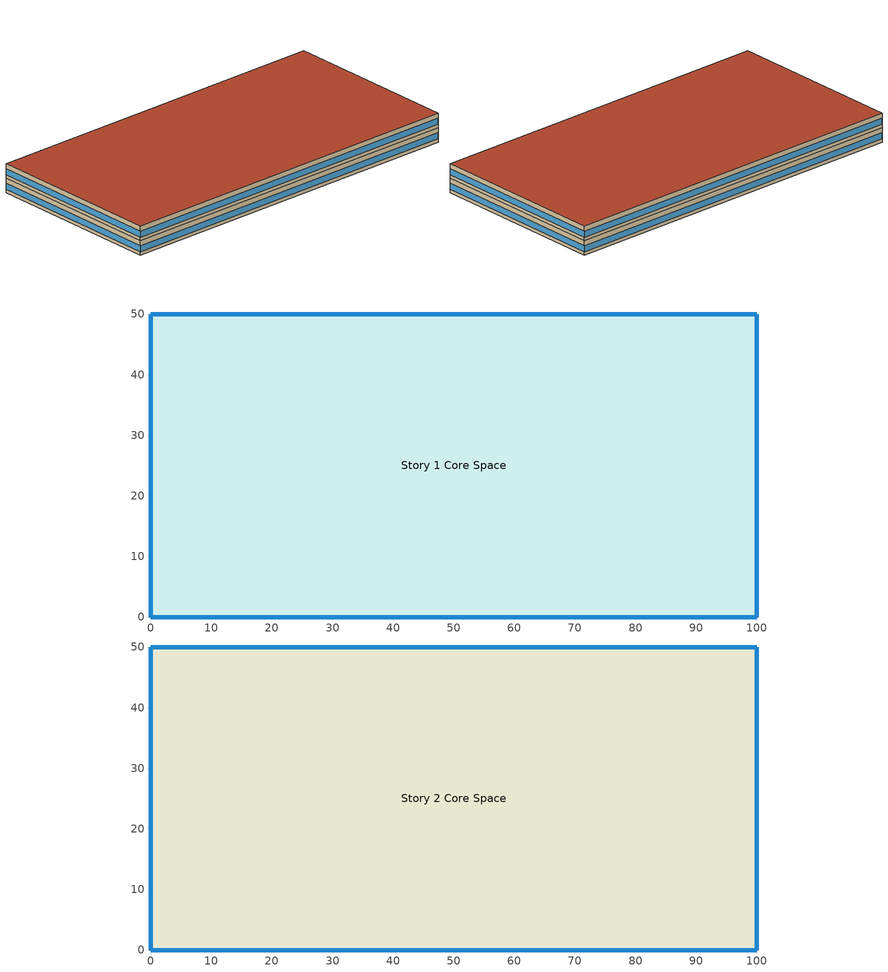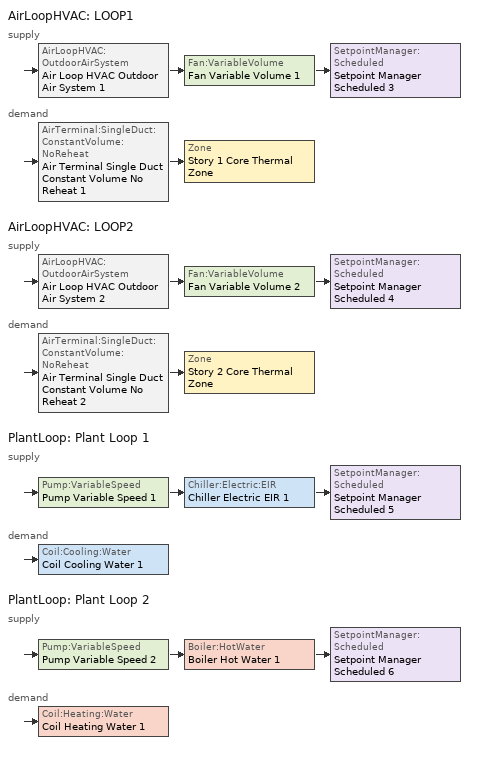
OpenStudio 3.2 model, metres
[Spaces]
Story 1 Core Space
 floor ground: 0,0 0,50 100,50 100,0 z0
 wall outside: 0,50 0,0 100,0 100,50 0,50 z0:4
 window: 0.03,0 99.97,0 / 100,0.03 100,49.97 / 99.97,50 0.03,50 / 0,49.97 0,0.03 z1:2.6
Story 2 Core Space
 floor to Story 1 Core Space: 0,0 0,50 100,50 100,0 z4
 wall outside: 0,50 0,0 100,0 100,50 0,50 z4:8
 window: 0.03,0 99.97,0 / 100,0.03 100,49.97 / 0,49.97 0,0.03 / 99.97,50 0.03,50 z5:6.6
 roof outside: 100,0 100,50 0,50 0,0 z8
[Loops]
AirLoopHVAC 'LOOP1'
 supply: AirLoopHVAC:OutdoorAirSystem 'Air Loop HVAC Outdoor Air System 1' > Fan:VariableVolume 'Fan Variable Volume 1' > SetpointManager:Scheduled 'Setpoint Manager Scheduled 3'
 demand: AirTerminal:SingleDuct:ConstantVolume:NoReheat 'Air Terminal Single Duct Constant Volume No Reheat 1' > Zone 'Story 1 Core Thermal Zone'
AirLoopHVAC 'LOOP2'
 supply: AirLoopHVAC:OutdoorAirSystem 'Air Loop HVAC Outdoor Air System 2' > Fan:VariableVolume 'Fan Variable Volume 2' > SetpointManager:Scheduled 'Setpoint Manager Scheduled 4'
 demand: AirTerminal:SingleDuct:ConstantVolume:NoReheat 'Air Terminal Single Duct Constant Volume No Reheat 2' > Zone 'Story 2 Core Thermal Zone'
PlantLoop 'Plant Loop 1'
 supply: Pump:VariableSpeed 'Pump Variable Speed 1' > Chiller:Electric:EIR 'Chiller Electric EIR 1' > SetpointManager:Scheduled 'Setpoint Manager Scheduled 5'
 demand: Coil:Cooling:Water 'Coil Cooling Water 1'
PlantLoop 'Plant Loop 2'
 supply: Pump:VariableSpeed 'Pump Variable Speed 2' > Boiler:HotWater 'Boiler Hot Water 1' > SetpointManager:Scheduled 'Setpoint Manager Scheduled 6'
 demand: Coil:Heating:Water 'Coil Heating Water 1'
[Building]
Building 1: Space Type=Baseline Model Space Type; Default Construction Set=ASHRAE_189.1-2009_ClimateZone 4-5 (mdoff)_ConstSet
[SizingPeriod:DesignDay] Barometric Pressure {Pa}=98934; Sky Clearness=0; Rain Indicator=0; Snow Indicator=0; Day of Month=21; Daylight Saving Time Indicator=0; Humidity Indicating Type=Wetbulb; Dry-Bulb Temperature Range Modifier Type=DefaultMultipliers
Name | Maximum Dry-Bulb Temperature {C} | Daily Dry-Bulb Temperature Range {deltaC} | Humidity Indicating Conditions at Maximum Dry-Bulb | Wind Speed {m/s} | Wind Direction {deg} | Month | Day Type | Solar Model Indicator | ASHRAE Taub | ASHRAE Taud
Chicago Ohare Intl Ap Ann Htg 99.6% Condns DB | -20 | 0 | -20 | 4.9 | 270 | 1 | WinterDesignDay | ASHRAEClearSky
Chicago Ohare Intl Ap Ann Clg .4% Condns DB=>MWB | 33.3 | 10.5 | 23.7 | 5.2 | 230 | 7 | SummerDesignDay | ASHRAETau | 0.455 | 2.05
[DefaultConstructionSet]
ASHRAE_189.1-2009_ClimateZone 4-5 (mdoff)_ConstSet: Default Exterior Surface Constructions=ASHRAE_189.1-2009_ClimateZone 4-5 (mdoff)_Exterior_DefSurfCons; Default Interior Surface Constructions=000_Interior_DefSurfCons; Default Ground Contact Surface Constructions=000_Ground_DefSurfCons; Default Exterior SubSurface Constructions=ASHRAE_189.1-2009_ClimateZone 4-5 (mdoff)_Exterior_DefSubCons; Default Interior SubSurface Constructions=000_Interior_DefSubCons; Interior Partition Construction=000_Interior Partition
[DefaultSurfaceConstructions]
Name | Floor Construction | Wall Construction | Roof Ceiling Construction
ASHRAE_189.1-2009_ClimateZone 4-5 (mdoff)_Exterior_DefSurfCons | 000_ExtSlabCarpet_4in_ClimateZone 1-8 | ASHRAE_189.1-2009_ExtWall_SteelFrame_ClimateZone 4-8 | ASHRAE_189.1-2009_ExtRoof_IEAD_ClimateZone 2-5
000_Interior_DefSurfCons | 000_Interior Floor | 000_Interior Wall | 000_Interior Ceiling
000_Ground_DefSurfCons | 000_ExtSlabCarpet_4in_ClimateZone 1-8 | 000_ExtSlabCarpet_4in_ClimateZone 1-8 | 000_ExtSlabCarpet_4in_ClimateZone 1-8
[DefaultSubSurfaceConstructions] Glass Door Construction=000_Exterior Window; Skylight Construction=000_Exterior Window; Tubular Daylight Dome Construction=000_Interior Window; Tubular Daylight Diffuser Construction=000_Interior Window
Name | Fixed Window Construction | Operable Window Construction | Door Construction
ASHRAE_189.1-2009_ClimateZone 4-5 (mdoff)_Exterior_DefSubCons | ASHRAE_189.1-2009_ExtWindow_ClimateZone 4-5 | ASHRAE_189.1-2009_ExtWindow_ClimateZone 4-5 | 000_Exterior Door
000_Interior_DefSubCons | 000_Interior Window | 000_Interior Window | 000_Interior Door
[Construction]
000_Interior Partition; 000_Interior Door: 000_G05 25mm wood
000_ExtSlabCarpet_4in_ClimateZone 1-8: MAT-CC05 4 HW CONCRETE, CP02 CARPET PAD
ASHRAE_189.1-2009_ExtWall_SteelFrame_ClimateZone 4-8: MAT-SHEATH, Wall Insulation [39], 1/2IN Gypsum
ASHRAE_189.1-2009_ExtRoof_IEAD_ClimateZone 2-5: Roof Membrane, Roof Insulation [21], Metal Decking
000_Interior Floor: 000_F16 Acoustic tile, 000_F05 Ceiling air space resistance, 000_M11 100mm lightweight concrete
000_Interior Wall: 000_G01a 19mm gypsum board, 000_F04 Wall air space resistance, 000_G01a 19mm gypsum board
000_Interior Ceiling: 000_M11 100mm lightweight concrete, 000_F05 Ceiling air space resistance, 000_F16 Acoustic tile
ASHRAE_189.1-2009_ExtWindow_ClimateZone 4-5: Theoretical Glass [207]
000_Exterior Door: 000_F08 Metal surface, 000_I01 25mm insulation board
000_Exterior Window: 000_Clear 3mm, 000_Air 13mm, 000_Clear 3mm
000_Interior Window: 000_Clear 3mm
[Material]
Name | Roughness | Thickness {m} | Conductivity {W/m-K} | Density {kg/m3} | Specific Heat {J/kg-K} | Thermal Absorptance | Solar Absorptance | Visible Absorptance
000_G05 25mm wood | MediumSmooth | 0.0254 | 0.15 | 608 | 1630
MAT-CC05 4 HW CONCRETE | Rough | 0.1016 | 1.311 | 2240 | 836.8 | 0.9 | 0.7 | 0.7
Wall Insulation [39] | MediumRough | 0.1184 | 0.045 | 265 | 836.8 | 0.9 | 0.7 | 0.7
1/2IN Gypsum | Smooth | 0.0127 | 0.16 | 784.9 | 830 | 0.9 | 0.92 | 0.92
Roof Membrane | VeryRough | 0.0095 | 0.16 | 1121.29 | 1460 | 0.9 | 0.7 | 0.7
Roof Insulation [21] | MediumRough | 0.2105 | 0.049 | 265 | 836.8 | 0.9 | 0.7 | 0.7
Metal Decking | MediumSmooth | 0.0015 | 45.006 | 7680 | 418.4 | 0.9 | 0.7 | 0.3
000_F16 Acoustic tile | MediumSmooth | 0.0191 | 0.06 | 368 | 590
000_M11 100mm lightweight concrete | MediumRough | 0.1016 | 0.53 | 1280 | 840
000_G01a 19mm gypsum board | MediumSmooth | 0.019 | 0.16 | 800 | 1090
000_F08 Metal surface | Smooth | 0.0008 | 45.28 | 7824 | 500
000_I01 25mm insulation board | MediumRough | 0.0254 | 0.03 | 43 | 1210
[Material:NoMass] Thermal Absorptance=0.9; Solar Absorptance=0.7
Name | Roughness | Thermal Resistance | Visible Absorptance
CP02 CARPET PAD | VeryRough | 0.2165 | 0.8
MAT-SHEATH | Rough | 0.3626 | 0.7
[Material:AirGap]
Name | Thermal Resistance
000_F05 Ceiling air space resistance | 0.18
000_F04 Wall air space resistance | 0.15
[WindowMaterial:Glazing] Optical Data Type=SpectralAverage; Thickness=0.003; Infrared Transmittance at Normal Incidence=0
Name | Solar Transmittance at Normal Incidence | Front Side Solar Reflectance at Normal Incidence | Back Side Solar Reflectance at Normal Incidence | Visible Transmittance at Normal Incidence | Front Side Visible Reflectance at Normal Incidence | Back Side Visible Reflectance at Normal Incidence | Front Side Infrared Hemispherical Emissivity | Back Side Infrared Hemispherical Emissivity | Conductivity | Dirt Correction Factor for Solar and Visible Transmittance | Solar Diffusing
Theoretical Glass [207] | 0.3311 | 0.6189 | 0.6189 | 0.44 | 0.51 | 0.51 | 0.9 | 0.9 | 0.0133 | 1 | No
000_Clear 3mm | 0.837 | 0.075 | 0.075 | 0.898 | 0.081 | 0.081 | 0.84 | 0.84 | 0.9
[WindowMaterial:Gas]
000_Air 13mm: Gas Type=Air; Thickness=0.0127
[BuildingStory] Nominal Floor to Floor Height {m}=4
Name | Nominal Z Coordinate {m}
Story 1 | 0
Story 2 | 4
[Space]
Name | Building Story | Thermal Zone
Story 1 Core Space | Story 1 | Story 1 Core Thermal Zone
Story 2 Core Space | Story 2 | Story 2 Core Thermal Zone
[ThermalZone] Use Ideal Air Loads=No
Name | Thermostat
Story 1 Core Thermal Zone | Thermostat Setpoint Dual Setpoint 1
Story 2 Core Thermal Zone | Thermostat Setpoint Dual Setpoint 2
[Sizing:Zone] Zone Cooling Design Supply Air Temperature Input Method=SupplyAirTemperature; Zone Cooling Design Supply Air Temperature {C}=14; Zone Cooling Design Supply Air Temperature Difference {deltaC}=11.11; Zone Heating Design Supply Air Temperature Input Method=SupplyAirTemperature; Zone Heating Design Supply Air Temperature {C}=40; Zone Heating Design Supply Air Temperature Difference {deltaC}=11.11; Zone Cooling Design Supply Air Humidity Ratio {kg-H2O/kg-air}=0.0085; Zone Heating Design Supply Air Humidity Ratio {kg-H2O/kg-air}=0.008; Cooling Design Air Flow Method=DesignDay; Heating Design Air Flow Method=DesignDay; Account for Dedicated Outdoor Air System=No; Dedicated Outdoor Air System Control Strategy=NeutralSupplyAir; Dedicated Outdoor Air Low Setpoint Temperature for Design {C}=autosize; Dedicated Outdoor Air High Setpoint Temperature for Design {C}=autosize
Story 1 Core Thermal Zone; Story 2 Core Thermal Zone
[Zone equipment]
Story 1 Core Thermal Zone: Air Terminal Single Duct Constant Volume No Reheat 1
Story 2 Core Thermal Zone: Air Terminal Single Duct Constant Volume No Reheat 2
[ThermostatSetpoint:DualSetpoint] Heating Setpoint Temperature Schedule=Heating Sch; Cooling Setpoint Temperature Schedule=Cooling Sch
Thermostat Setpoint Dual Setpoint 1; Thermostat Setpoint Dual Setpoint 2
[SpaceType]
Baseline Model Space Type: Default Schedule Set=Baseline Model Schedule Set; Design Specification Outdoor Air Object=Baseline Model OA
[DefaultScheduleSet]
Baseline Model Schedule Set: Number of People Schedule=Baseline Model People Lights and Equipment Schedule; People Activity Level Schedule=Baseline Model People Activity Schedule; Lighting Schedule=Baseline Model People Lights and Equipment Schedule; Electric Equipment Schedule=Baseline Model People Lights and Equipment Schedule; Infiltration Schedule=Baseline Model Infiltration Schedule
[DesignSpecification:OutdoorAir]
Baseline Model OA: Outdoor Air Method=Sum; Outdoor Air Flow per Person {m3/s-person}=0.00943895
[SpaceInfiltration:DesignFlowRate]
Baseline Model Infiltration: Space or SpaceType=Baseline Model Space Type; Design Flow Rate Calculation Method=Flow/ExteriorArea; Flow per Exterior Surface Area {m3/s-m2}=0.0003048
[People:Definition]
Baseline Model People Definition: Number of People Calculation Method=People/Area; People per Space Floor Area {person/m2}=0.0538196; Fraction Radiant=0.3
[People]
Baseline Model People: People Definition=Baseline Model People Definition; Space or SpaceType=Baseline Model Space Type; Multiplier=1
[Lights:Definition]
Baseline Model Lights Definition: Design Level Calculation Method=Watts/Area; Watts per Space Floor Area {W/m2}=10.7639
[Lights]
Baseline Model Lights: Lights Definition=Baseline Model Lights Definition; Space or SpaceType=Baseline Model Space Type; Fraction Replaceable=1
[ElectricEquipment:Definition]
Baseline Model Electric Equipment Definition: Design Level Calculation Method=Watts/Area; Watts per Space Floor Area {W/m2}=10.7639
[ElectricEquipment]
Baseline Model Electric Equipment: Electric Equipment Definition=Baseline Model Electric Equipment Definition; Space or SpaceType=Baseline Model Space Type
[Controller:OutdoorAir] Minimum Outdoor Air Flow Rate {m3/s}=0; Maximum Outdoor Air Flow Rate {m3/s}=Autosize; Economizer Control Type=NoEconomizer; Economizer Control Action Type=ModulateFlow; Economizer Maximum Limit Dry-Bulb Temperature {C}=28; Economizer Maximum Limit Enthalpy {J/kg}=64000; Economizer Minimum Limit Dry-Bulb Temperature {C}=-100; Lockout Type=NoLockout; Minimum Limit Type=FixedMinimum; High Humidity Control=No; Heat Recovery Bypass Control Type=BypassWhenWithinEconomizerLimits
Name | Controller Mechanical Ventilation
Controller Outdoor Air 1 | Controller Mechanical Ventilation 1
Controller Outdoor Air 2 | Controller Mechanical Ventilation 2
Controller Outdoor Air 3 | Controller Mechanical Ventilation 3
[Controller:MechanicalVentilation] Availability Schedule=Always On Discrete
Controller Mechanical Ventilation 1; Controller Mechanical Ventilation 2; Controller Mechanical Ventilation 3
[AirLoopHVAC:OutdoorAirSystem]
Name | Controller
Air Loop HVAC Outdoor Air System 1 | Controller Outdoor Air 1
Air Loop HVAC Outdoor Air System 2 | Controller Outdoor Air 2
Air Loop HVAC Outdoor Air System 3 | Controller Outdoor Air 3
[AirLoopHVAC] Availability Schedule=Always On Discrete; Design Supply Air Flow Rate {m3/s}=autosize; Design Return Air Flow Fraction of Supply Air Flow=1
LOOP1; LOOP2
[Sizing:System] Type of Load to Size On=Sensible; Design Outdoor Air Flow Rate {m3/s}=Autosize; Central Heating Maximum System Air Flow Ratio=0.3; Preheat Design Temperature {C}=7; Preheat Design Humidity Ratio {kg-H2O/kg-Air}=0.008; Precool Design Temperature {C}=12.8; Precool Design Humidity Ratio {kg-H2O/kg-Air}=0.008; Central Cooling Design Supply Air Temperature {C}=12.8; Central Heating Design Supply Air Temperature {C}=16.7; Sizing Option=NonCoincident; 100% Outdoor Air in Cooling=Yes; 100% Outdoor Air in Heating=Yes; Central Cooling Design Supply Air Humidity Ratio {kg-H2O/kg-Air}=0.0085; Central Heating Design Supply Air Humidity Ratio {kg-H2O/kg-Air}=0.008; Cooling Design Air Flow Method=DesignDay; Cooling Design Air Flow Rate {m3/s}=0; Heating Design Air Flow Method=DesignDay; Heating Design Air Flow Rate {m3/s}=0; System Outdoor Air Method=ZoneSum; Zone Maximum Outdoor Air Fraction=1; Cooling Supply Air Flow Rate Per Floor Area {m3/s-m2}=0.00996765; Cooling Fraction of Autosized Cooling Supply Air Flow Rate=1; Cooling Supply Air Flow Rate Per Unit Cooling Capacity {m3/s-W}=3.94755e-05; Heating Supply Air Flow Rate Per Floor Area {m3/s-m2}=0.00996765; Heating Fraction of Autosized Heating Supply Air Flow Rate=1; Heating Fraction of Autosized Cooling Supply Air Flow Rate=1; Heating Supply Air Flow Rate Per Unit Heating Capacity {m3/s-W}=3.15882e-05; Cooling Design Capacity Method=CoolingDesignCapacity; Cooling Design Capacity {W}=autosize; Cooling Design Capacity Per Floor Area {W/m2}=234.7; Fraction of Autosized Cooling Design Capacity=1; Heating Design Capacity Method=HeatingDesignCapacity; Heating Design Capacity {W}=autosize; Heating Design Capacity Per Floor Area {W/m2}=157; Fraction of Autosized Heating Design Capacity=1; Central Cooling Capacity Control Method=OnOff
LOOP1; LOOP2
[Fan:VariableVolume] Availability Schedule=Always On Discrete; Fan Total Efficiency=0.6045; Pressure Rise {Pa}=1017.592; Maximum Flow Rate {m3/s}=Autosize; Fan Power Minimum Flow Rate Input Method=FixedFlowRate; Fan Power Minimum Flow Fraction=0; Fan Power Minimum Air Flow Rate {m3/s}=0; Motor Efficiency=0.93; Motor In Airstream Fraction=1; Fan Power Coefficient 1=0.0407599; Fan Power Coefficient 2=0.088045; Fan Power Coefficient 3=-0.0729261; Fan Power Coefficient 4=0.94374; Fan Power Coefficient 5=0
Fan Variable Volume 1; Fan Variable Volume 2
[AirTerminal:SingleDuct:ConstantVolume:NoReheat] Availability Schedule=Always On Discrete; Maximum Air Flow Rate {m3/s}=AutoSize
Air Terminal Single Duct Constant Volume No Reheat 1; Air Terminal Single Duct Constant Volume No Reheat 2
[AirLoopHVAC:DedicatedOutdoorAirSystem]
Air Loop HVAC Dedicated Outdoor Air System 1: Outdoor Air System=Air Loop HVAC Outdoor Air System 3; Availability Schedule=Always On Discrete; Preheat Design Temperature {C}=4.5; Preheat Design Humidity Ratio {kgWater/kgDryAir}=0.004; Precool Design Temperature {C}=17.5; Precool Design Humidity Ratio {kgWater/kgDryAir}=0.012; Air Loop 1=LOOP1; Air Loop 2=LOOP2
[Coil:Cooling:Water]
Coil Cooling Water 1: Availability Schedule=Always On Discrete
[Coil:Heating:Water]
Coil Heating Water 1: Availability Schedule=Always On Discrete
[Fan:SystemModel]
Fan System Model 1: Availability Schedule=Always On Discrete; Design Maximum Air Flow Rate {m3/s}=autosize; Speed Control Method=Discrete; Electric Power Minimum Flow Rate Fraction=0.2; Design Pressure Rise {Pa}=500; Motor Efficiency=0.9; Motor In Air Stream Fraction=1; Design Electric Power Consumption {W}=autosize; Design Power Sizing Method=PowerPerFlowPerPressure; Electric Power Per Unit Flow Rate {W/(m3/s)}=840; Electric Power Per Unit Flow Rate Per Unit Pressure {W-s/m3-Pa}=1.66667; Fan Total Efficiency=0.7; Motor Loss Radiative Fraction=0
[SetpointManager:Scheduled] Control Variable=Temperature
Name | Schedule | Setpoint Node or NodeList
Setpoint Manager Scheduled 1 | Schedule Ruleset 1 | Air Loop HVAC Outdoor Air System 3 CC Outlet Node
Setpoint Manager Scheduled 2 | Schedule Ruleset 1 | Air Loop HVAC Outdoor Air System 3 HC Outlet Node
Setpoint Manager Scheduled 3; Setpoint Manager Scheduled 4 | Schedule Ruleset 1
Setpoint Manager Scheduled 5 | Schedule Ruleset 2
Setpoint Manager Scheduled 6 | Schedule Ruleset 3
[PlantLoop] Glycol Concentration=0; Plant Loop Volume {m3}=Autocalculate; Load Distribution Scheme=Optimal
Name | Maximum Loop Temperature {C} | Minimum Loop Temperature {C} | Fluid Type
Plant Loop 1 | 98 | 1
Plant Loop 2 |  | 10 | Water
[Sizing:Plant] Sizing Option=NonCoincident; Zone Timesteps in Averaging Window=1; Coincident Sizing Factor Mode=None
Name | Loop Type | Design Loop Exit Temperature {C} | Loop Design Temperature Difference {deltaC}
Plant Loop 1 | Cooling | 6.66667 | 5.61111
Plant Loop 2 | Heating | 82 | 11
[Pump:VariableSpeed] Pump Control Type=Intermittent; Skin Loss Radiative Fraction=0.5; Design Power Sizing Method=PowerPerFlowPerPressure; Design Electric Power per Unit Flow Rate {W/(m3/s)}=348701.1; Design Shaft Power per Unit Flow Rate per Unit Head {W-s/m3-Pa}=1.28205; Design Minimum Flow Rate Fraction=0
Pump Variable Speed 1; Pump Variable Speed 2
[Controller:WaterCoil] Minimum Actuated Flow {m3/s}=0
Name | Water Coil | Action
Controller Water Coil 1 | Coil Cooling Water 1 | Reverse
Controller Water Coil 2 | Coil Heating Water 1 | Normal
[Chiller:Electric:EIR]
Chiller Electric EIR 1: Reference Capacity {W}=Autosize; Reference COP {W/W}=5.5; Reference Chilled Water Flow Rate {m3/s}=Autosize; Cooling Capacity Function of Temperature Curve=Curve Biquadratic 1; Electric Input to Cooling Output Ratio Function of Temperature Curve=Curve Biquadratic 2; Electric Input to Cooling Output Ratio Function of Part Load Ratio Curve=Curve Quadratic 1; Design Heat Recovery Water Flow Rate {m3/s}=Autosize; Sizing Factor=1; Basin Heater Capacity {W/K}=0; Basin Heater Setpoint Temperature {C}=10; Condenser Heat Recovery Relative Capacity Fraction=1
[Boiler:HotWater]
Boiler Hot Water 1: Water Outlet Upper Temperature Limit {C}=99; Boiler Flow Mode=ConstantFlow; Parasitic Electric Load {W}=0; Sizing Factor=1
[Schedule:Ruleset]
Name | Default Day Schedule | Summer Design Day Schedule | Winter Design Day Schedule
Cooling Sch | Cooling Sch Default
Heating Sch | Heating Sch Default
Baseline Model Infiltration Schedule | Baseline Model Infiltration Schedule Schedule All Days | Baseline Model Infiltration Schedule Summer Design Day | Baseline Model Infiltration Schedule Winter Design Day
Baseline Model People Lights and Equipment Schedule | Baseline Model People Lights and Equipment Schedule Schedule Week Day | Baseline Model People Lights and Equipment Schedule Summer Design Day | Baseline Model People Lights and Equipment Schedule Winter Design Day
Baseline Model People Activity Schedule | Baseline Model People Activity Schedule Default
Schedule Ruleset 1 | Schedule Day 1
Schedule Ruleset 2 | Schedule Day 6
Schedule Ruleset 3 | Schedule Day 7
[Schedule:Day]
Cooling Sch Default: 24, 0, 28
Heating Sch Default: 24, 0, 24
Baseline Model Infiltration Schedule Schedule All Days: 6, 0, 1, 22, 0, 0.25, 24, 0, 1
Baseline Model Infiltration Schedule Winter Design Day; Baseline Model Infiltration Schedule Summer Design Day; Baseline Model People Lights and Equipment Schedule Summer Design Day: 24, 0, 1
Baseline Model People Lights and Equipment Schedule Schedule Week Day: 6, 0, 0, 7, 0, 0.1, 8, 0, 0.2, 12, 0, 0.95, 13, 0, 0.5, 17, 0, 0.95, 18, 0, 0.7, 20, 0, 0.4, 22, 0, 0.1, 24, 0, 0.05
Baseline Model People Lights and Equipment Schedule Winter Design Day; Baseline Model People Lights and Equipment Schedule Schedule Sunday: 24, 0, 0
Baseline Model People Lights and Equipment Schedule Saturday: 6, 0, 0, 8, 0, 0.1, 14, 0, 0.5, 17, 0, 0.1, 24, 0, 0
Baseline Model People Activity Schedule Default: 24, 0, 120
Schedule Day 1: 24, 0, 21.1111
Schedule Day 6: 24, 0, 6.66667
Schedule Day 7: 24, 0, 60
[Schedule:Rule] Schedule Ruleset=Baseline Model People Lights and Equipment Schedule
Name | Rule Order | Day Schedule | Apply Saturday | Apply Sunday
Baseline Model People Lights and Equipment Schedule Saturday Rule | 1 | Baseline Model People Lights and Equipment Schedule Saturday | Yes
Baseline Model People Lights and Equipment Schedule Sunday Rule | 0 | Baseline Model People Lights and Equipment Schedule Schedule Sunday |  | Yes
[Schedule:Constant]
Always On Discrete: Value=1
[Curve:Biquadratic] Minimum Value of x=5; Maximum Value of x=10; Minimum Value of y=24; Maximum Value of y=35
Name | Coefficient1 Constant | Coefficient2 x | Coefficient3 x**2 | Coefficient4 y | Coefficient5 y**2 | Coefficient6 x*y
Curve Biquadratic 1 | 1.02152 | 0.0370359 | 0.000233248 | -0.00389405 | -6.52536e-05 | -0.000268045
Curve Biquadratic 2 | 0.701769 | -0.00452016 | 0.00053311 | -0.00549821 | 0.000544579 | -0.000729032
[Curve:Quadratic]
Curve Quadratic 1: Coefficient1 Constant=0.0636912; Coefficient2 x=0.584888; Coefficient3 x**2=0.352803; Minimum Value of x=0; Maximum Value of x=1
